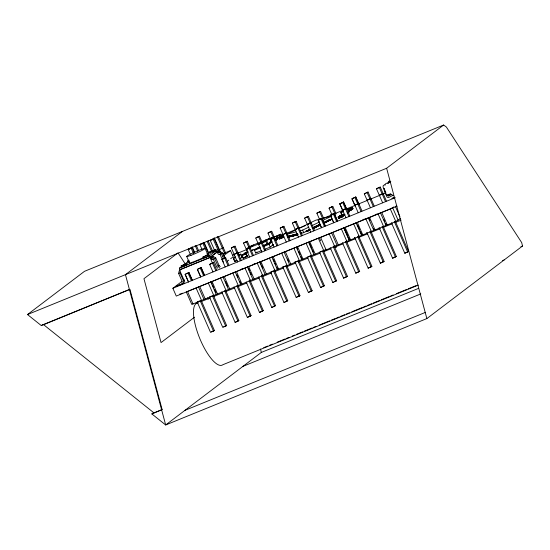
<?xml version="1.0" encoding="UTF-8"?>
<svg xmlns="http://www.w3.org/2000/svg" width="550" height="550" viewBox="0 0 550 550"><rect width="100%" height="100%" fill="white"/><g stroke="black" fill="none" stroke-linecap="round" stroke-linejoin="round"><path stroke-width="0.82" d="M288.489 236.94L289.066 236.548M288.812 236.617C289.802 235.235 287.114 237.077 288.832 236.72M289.101 236.692L288.31 237.325M289.396 236.576L290.366 235.744L290.001 236.417M289.664 236.548L289.41 236.919M290.565 236.273L291.534 235.441L291.17 236.115M290.833 236.246L290.579 236.617M291.968 235.909L292.201 235.311L293.514 234.788L292.689 235.723M292.236 235.881L291.981 236.252M292.572 235.751C295.027 233.276 290.593 236.871 293.604 234.981M293.129 235.606C293.618 234.327 295.226 234.231 293.858 235.414M293.734 235.448L294.69 234.486L293.507 235.166L294.113 235.008M293.975 235.276L292.607 236.211L293.659 235.606M294.298 235.304C294.779 234.025 296.395 233.929 295.027 235.111M294.566 235.276L294.319 235.647M294.903 235.146L295.859 234.183L295.309 234.575M295.467 235.001L295.701 234.403L297.014 233.881L296.196 234.809M295.735 234.974L295.481 235.338M296.072 234.843C298.533 232.361 294.092 235.964 297.103 234.073M296.306 234.671L294.944 235.599L295.989 235.001M296.636 234.692L297 234.018M296.904 234.664L296.649 235.036M297.241 234.541L297.357 234.046M182.043 282.604L181.94 281.002L178.633 273.474L179.183 270.951L180.221 270.16M183.562 282.184L183.459 280.692L180.036 272.896L180.29 272.222M297.839 234.025L297.798 234.389M290.599 236.637C293.549 235.297 286.371 238.047 289.926 236.576M201.946 249.294L199.98 244.812L200.908 243.904M214.562 250.319L210.299 240.611L211.228 239.704M290.352 235.613L288.956 236.692M297.543 234.032L297.357 234.506M151.855 413.93L162.133 409.571L129.951 289.314L41.319 325.586L27.5 314.545L84.501 271.315L443.623 125.029L446.353 127.002L521.702 242.605L522.5 246.042L426.862 318.581L165.674 424.971L151.855 413.93L153.911 412.369M41.319 325.586L42.673 324.555M182.442 231.419L125.441 274.649L165.674 424.971L261.319 352.433L418.502 288.406M194.439 252.917L192.143 247.692L188.258 249.59L190.224 254.066M208.787 254.121L203.871 242.914L199.98 244.812M220.089 252.161L214.184 238.714L210.299 240.611M218.419 250.931L209.667 257.572L180.084 269.624L179.438 268.159L181.459 266.626M182.806 265.609L188.196 261.525M179.438 268.159L209.028 256.107L217.779 249.473L214.665 250.738M188.409 281.944L185.123 274.45L186.003 273.783L188.987 272.566L192.28 280.06M185.123 274.45L188.987 272.566M184.821 282.033L179.499 269.906L209.983 257.489L219.003 250.649L219.663 252.168M223.321 247.72L219.429 249.611M217.793 268.242L216.755 267.135L213.331 259.339L211.709 259.421L211.069 257.957L212.107 257.173L213.517 256.596L215.779 257.971L219.086 265.506L220.199 266.695M223.41 262.089L219.986 254.286L218.364 254.375L217.724 252.911L220.172 251.549L222.434 252.924L228.071 265.781M211.069 257.957L213.517 256.596M217.724 252.911L220.172 251.549M200.626 276.973L197.34 269.472L198.22 268.806L201.204 267.589L204.497 275.082M397.038 206.154L176.282 296.072L172.858 288.282L182.194 281.201M183.459 280.692L184.504 279.909M211.709 259.421L212.754 258.631M197.34 269.472L201.204 267.589M215.779 257.971L213.331 259.339M222.434 252.924L219.986 254.286M212.974 271.934L209.681 264.44L210.533 263.794L213.421 262.618L216.714 270.112M234.616 255.516L231.33 248.022L232.183 247.369L235.07 246.194L238.356 253.688M223.224 254.238L225.617 252.952L218.398 236.514M213.421 262.618L209.681 264.44M231.33 248.022L235.07 246.194M222.936 256.066L230.532 250.635L233.228 256.774L230.677 258.706M225.191 266.956L221.897 259.462L222.75 258.816L225.637 257.641L228.931 265.134M246.833 250.539L243.547 243.045L247.287 241.223L249.59 246.469M225.637 257.641L221.897 259.462M243.547 243.045L247.287 241.223M219.718 268.077L218.048 266.296L219.086 265.506M237.407 261.979L234.114 254.485L234.967 253.839L237.854 252.663L241.147 260.157M258.067 243.313L255.764 238.067L256.616 237.421L259.504 236.246L261.807 241.491M234.114 254.485L237.854 252.663M255.764 238.067L259.504 236.246M227.487 261.133L228.759 260.164M237.421 260.301L234.685 261.415L233.331 258.335L235.345 256.809M247.713 252.189L246.297 248.964L249.391 246.613L269.796 238.301L271.219 241.532L268.125 243.877L266.709 240.653L269.796 238.301M249.624 257.001L246.331 249.508L247.184 248.861L250.071 247.686L253.357 255.179M270.614 239.085L267.981 233.09L268.833 232.444L271.721 231.268L274.354 237.263M238.782 255.647L240.797 254.114L242.151 257.194L240.137 258.72M246.331 249.508L250.071 247.686M267.981 233.09L271.721 231.268M243.169 258.411L241.821 255.331L245.176 252.787L247.913 251.673M242.137 255.551L242.488 254.822L246.599 253.151L246.242 253.873L247.294 256.266L243.189 257.943L242.137 255.551L245.561 254.155M247.926 251.9L244.502 253.296L244.654 253.639L247.211 252.423M234.685 261.415L236.72 260.349M241.821 255.331L245.926 253.66L247.94 252.134M261.841 252.024L258.548 244.53L259.401 243.884L262.288 242.708L265.574 250.202M283.484 235.606L280.197 228.113L283.938 226.291L290.008 240.254M251.639 250.167L251.797 250.525L253.034 249.59M258.548 244.53L262.288 242.708M280.197 228.113L283.938 226.291M320.141 237.442L186.292 291.94L191.778 304.432L326.219 249.645M243.189 257.943L247.803 255.887L247.294 256.266M261.8 250.511L255.681 253.007L254.478 250.271L257.806 247.748L260.102 246.812M270.889 238.947L271.872 237.868L269.748 239.408M243.856 258.129L247.947 256.231M274.058 247.053L270.765 239.559L271.618 238.906L274.505 237.731L277.791 245.224M298.492 237.098L292.414 223.135L293.267 222.489L296.154 221.313L302.225 235.276M270.765 239.559L274.505 237.731M292.414 223.135L296.154 221.313M277.695 236.17L280.493 234.651L277.695 236.17L278.788 235.338M255.681 253.007L257.008 251.996M270.779 238.693L280.947 234.169L281.937 236.411M277.296 237.655L275.316 239.161L275.901 240.488L277.881 238.982L277.296 237.655L274.574 238.769M275.715 238.858L275.481 239.229L276.293 240.185M276.059 239.69L277.716 238.913L277.262 237.882L274.856 238.789M263.656 246.531L269.019 244.351L271.679 242.33M279.111 237.751L282.748 235.991L279.111 237.751L279.565 238.782L283.264 237.174L282.934 237.621L279.531 239.002L278.946 237.683L280.926 236.177L283.649 235.07M282.982 234.582L286.722 232.76L282.982 234.582L286.275 242.076M310.709 232.121L304.631 218.164L305.484 217.511L308.371 216.336L314.442 230.299M279.854 234.994L280.596 236.624L280.892 236.397M304.631 218.164L308.371 216.336M278.946 237.683L282.748 235.991M279.565 238.782L283.326 237.318M279.531 239.002L281.112 237.806M264.859 249.267L270.215 247.087L273.549 244.558L272.016 245.183M319.804 219.931L316.848 213.187L320.588 211.365L323.874 218.859M316.848 213.187L320.588 211.365M332.021 214.954L329.065 208.209L332.805 206.387L336.091 213.881M329.065 208.209L332.805 206.387M321.447 227.734L318.161 220.241L319.041 219.574L322.025 218.357L325.311 225.851M343.035 211.358L339.749 203.864L343.613 201.981L349.745 215.903M27.5 314.545L386.629 168.259L443.623 125.029M318.161 220.241L322.025 218.357M339.749 203.864L343.613 201.981M194.48 317.226L161.054 342.574L143.956 278.692L178.014 252.863L185.46 264.289M333.664 222.757L330.378 215.263L331.258 214.596L334.242 213.379L337.528 220.873M355.252 206.381L351.966 198.887L352.846 198.22L355.829 197.003L359.123 204.497M330.378 215.263L334.242 213.379M351.966 198.887L355.829 197.003M370.439 207.769L364.306 193.854L368.046 192.032L371.339 199.526M341.798 214.954L340.787 212.644L343.475 210.609M364.306 193.854L368.046 192.032M347.593 213.029L349.607 211.502L348.253 208.429L347.586 208.938L347.731 209.275L348.239 208.897L349.284 211.289L348.934 212.011L347.566 212.568M338.119 217.037L340.099 215.531L343.502 214.149L344.087 215.476L342.107 216.975L338.697 218.364L338.119 217.037L341.522 215.648L343.502 214.149M338.697 218.364L342.499 216.673L338.731 218.137L338.284 217.113L341.921 215.353L338.58 216.886M341.646 216.604L343.688 215.772L343.468 214.369L339.769 215.985L340.065 215.758M348.947 209.021L348.652 209.248L352.351 207.632L352.804 208.663L351.209 209.591M382.656 202.792L376.523 188.877L377.376 188.231L380.263 187.055L386.396 200.97M348.363 209.749L352.385 207.412L352.969 208.739L348.941 211.069M338.284 217.113L341.983 215.497M348.755 209.447L350.866 208.759L351.017 210.018L348.975 210.849M338.731 218.137L339.096 218.061M358.676 203.431L354.936 205.253L358.676 203.431L361.962 210.925M376.523 188.877L380.263 187.055M342.437 216.528L342.141 216.755L341.688 215.724M351.017 210.018L351.319 209.791L348.659 211.049M370.893 198.454L367.152 200.276L370.893 198.454L374.179 205.947M382.25 194.123L383.109 193.476L379.369 195.298L382.25 194.123L385.543 201.616M400.647 218.439L395.801 221.471L326.102 249.886L320.616 237.394L390.321 208.979L393.924 206.889M384.828 184.663L383.274 185.611A3.245 1.024 67.8 0 0 383.797 189.145L385.303 192.576A2.963 0.935 67.8 0 0 386.368 194.315L387.31 195.339L387.764 194.989L388.197 195.979L391.318 194.604M388.197 195.979L390.961 194.322M199.423 301.022L197.182 301.929L210.567 332.413L214.431 330.529L201.396 300.829M326.081 249.26L324.809 250.222L326.102 249.886M211.64 296.044L209.399 296.959L222.784 327.436L226.648 325.552L213.613 295.852M221.746 291.919L235.125 322.396L238.865 320.574L225.83 290.874M235.125 322.396L238.865 320.574M233.963 286.942L247.342 317.419L251.082 315.597L238.04 285.904M247.342 317.419L251.082 315.597M246.18 281.964L259.559 312.448L263.299 310.619L249.92 280.143M259.559 312.448L263.299 310.619M258.397 276.987L271.776 307.471L275.516 305.649L262.137 275.165M271.776 307.471L275.516 305.649M270.614 272.016L283.993 302.493L287.732 300.671L274.312 269.974M283.993 302.493L287.732 300.671M282.831 267.039L296.209 297.516L297.062 296.869M296.209 297.516L299.949 295.694L286.571 265.21M295.048 262.061L308.426 292.538L309.279 291.892M308.426 292.538L312.166 290.716L298.788 260.239M307.264 257.084L320.643 287.561L321.496 286.914M320.643 287.561L324.383 285.739L311.004 255.262M319.481 252.106L332.86 282.59L333.712 281.937M332.86 282.59L336.6 280.761L323.221 250.284M330.22 247.72L343.599 278.204L344.486 277.53M343.599 278.204L347.462 276.32L334.084 245.836M342.437 242.742L355.816 273.226L356.703 272.553M355.816 273.226L359.679 271.343L346.301 240.859M354.777 237.71L368.156 268.187L371.896 266.365L358.518 235.888M368.156 268.187L371.896 266.365M366.994 232.732L380.373 263.209L384.113 261.387L370.734 230.911M380.373 263.209L384.113 261.387M379.115 227.583L392.59 258.232L396.33 256.41L383.295 226.717M392.59 258.232L396.33 256.41M391.428 222.778L404.807 253.261L408.547 251.433L395.512 221.739M404.807 253.261L408.547 251.433M289.245 236.156L289.781 235.764L288.606 236.438L289.211 236.28M290.407 235.854L290.943 235.462L289.774 236.136L290.379 235.978M301.146 233.056L301.682 232.664L301.118 233.186M181.837 266.606C181.019 267.974 191.214 262.687 185.295 264.969M203.692 257.799C202.579 259.153 212.204 254.492 207.886 255.881M293.15 235.95L293.37 235.434M297.096 234.204L297.701 234.046M188.829 261.518L187.88 262.13L189.337 261.752M210.65 252.622C207.556 254.636 217.745 250.298 214.961 250.759M189.042 260.219L187.454 261.154L188.904 260.782M295.989 229.866L286.935 234.3L296.01 231.873M299.007 228.387L315.611 220.254L331.712 215.951M287.231 234.988L288.131 237.036L289.644 236.294M394.096 197.251L391.902 198.543L394.763 197.587M288.592 236.204L289.183 235.916M291.521 235.311L290.125 236.39M288.234 237.133L288.757 236.878M288.269 237.249L290.269 236.39L288.874 237.181M292.201 235.345L290.943 235.833L292.126 235.153L291.294 236.087M290.043 236.878L291.087 236.273M291.363 236.321C296.278 234.492 288.344 237.985 292.49 235.909M295.941 234.376L294.676 234.864L295.281 234.706M291.445 236.514L294.002 235.421M292.607 236.211L295.171 235.118L293.776 235.909L294.827 235.304M293.776 235.909L296.34 234.816M294.944 235.599L297.509 234.506L296.113 235.297L297.158 234.699M296.113 235.297L297.722 234.548M301.104 232.952L301.778 232.856M297.804 234.644L297.199 234.802L297.818 234.733M306.529 231.131C305.339 231.385 307.622 229.756 307.876 230.704M308.722 230.065L308.309 229.941L309.897 229.35M313.548 227.734C312.262 228.002 314.951 226.208 314.889 227.397M315.741 226.669C314.648 225.383 318.257 226.6 317.295 226.366M317.934 225.61C316.683 225.871 319.254 224.104 319.323 225.266M324.094 222.303L325.531 221.678L325.896 222.083M326.288 221.238L327.724 220.619L328.157 220.969M328.481 220.179C329.368 218.419 330.983 220.674 330.454 220M306.192 231.199L307.622 230.581M308.385 230.141L309.856 229.515M313.211 227.803L314.566 226.985M315.404 226.744L316.759 225.926M317.597 225.679L319.069 225.06L318.636 224.943M325.215 221.76L325.648 221.877L324.177 222.496M306.116 231.007L306.804 231.192L307.704 230.409M308.309 229.941L310.131 229.577M313.136 227.611L313.816 227.796L314.889 227.143M315.329 226.545L317.199 226.277M317.522 225.486L319.392 225.218M324.397 222.228L325.964 222.035M326.583 221.169L328.109 220.873M328.776 220.11L330.303 219.814M308.894 230.209L310.097 229.79M317.116 226.394L315.975 226.944L317.639 226.497M318.106 225.754L319.557 225.5M324.686 222.564L326.404 222.248L326.067 222.117M308.351 230.759C304.446 231.976 309.657 231.179 308.089 230.821M315.37 227.363C311.465 228.58 316.669 227.782 315.102 227.425M317.556 226.304L316.161 226.916L316.498 227.047M319.749 225.239C315.851 226.456 321.056 225.658 319.488 225.308M326.329 222.056L324.933 222.667L326.404 222.248M328.522 220.997C324.617 222.214 329.828 221.416 328.261 221.059M330.715 219.931L329.312 220.55L330.474 220.117M300.142 230.766L302.617 230.106L308.749 227.157M311.816 225.686L319.481 222.001M322.548 220.522L331.746 216.102M301.345 233.502L309.183 230.264M313.019 228.422L320.684 224.737M323.654 222.901L323.737 223.272L332.179 219.209M206.883 253.914L209.997 252.643M216.088 251.886L219.003 250.649M129.154 289.637L43.436 324.555L153.972 412.899L162.133 409.571M224.572 252.966L230.532 250.635M223.362 253.873L225.617 252.952M178.633 273.474L180.036 272.896M250.566 246.558L253.633 245.314L253.474 244.956L250.381 247.301L250.539 247.658L247.479 248.903M266.64 240.013L268.936 239.078M269.603 238.789L280.947 234.169M270.277 238.81L271.982 238.116M246.297 248.964L266.709 240.653M232.471 255.337L234.85 254.361M238.026 253.069L246.764 249.514M281.703 235.283L283.291 234.63M286.468 233.337L295.996 229.46M299.173 228.161L305.525 225.576M322.994 218.46L331.732 214.899M334.909 213.606L342.849 210.375M346.026 209.083L354.764 205.521M357.94 204.229L367.469 200.344M370.645 199.052L379.376 195.491M383.35 193.875L385.729 192.906M346.197 209.261L348.253 208.429M280.534 236.479L283.257 235.373M274.539 238.989L277.262 237.882M280.596 236.624L283.614 235.29M352.385 207.412L348.583 209.096L352.351 207.632M343.516 211.303L341.461 212.135L341.612 212.479M270.518 241.154L271.762 240.941M274.416 239.559L275.777 239.009M279.599 237.456L278.568 238.171M280.087 237.249L282.129 236.417M340.787 212.644L343.53 211.53M348.143 209.873L350.866 208.759M269.857 242.089L271.219 241.532M238.741 254.952L240.797 254.114M276.121 239.834L277.42 239.133M281.793 237.524L283.834 236.692M351.443 209.22L352.804 208.663M238.755 255.186L240.783 254.588L241.828 256.981L241.478 257.702M350.921 209.571L352.969 208.739M263.161 245.561L272.346 241.821M349.278 210.623L351.319 209.791M387.901 194.886L390.28 193.916M235.373 257.269L234.004 257.826L233.647 258.555L234.699 260.947M251.797 250.525L259.449 247.411M267.444 244.152L264.041 245.541L263.883 245.183M387.31 195.339L390.686 193.992L392.397 195.064A2.963 0.935 67.8 0 0 393.291 195.442M233.331 258.335L235.386 257.503M244.654 253.639L248.077 252.244M254.478 250.271L260.597 247.775M347.552 212.341L349.607 211.502M339.769 215.985L343.468 214.369M343.496 214.933L344.864 214.376M343.509 215.167L344.877 214.61M342.045 216.308L344.087 215.476M172.858 288.282L395.203 197.711M362.959 219.649L364.396 219.065M375.176 214.679L376.612 214.087M241.416 269.177L242.859 268.593M253.633 264.206L255.076 263.615M271.336 271.721L273.494 270.841L286.88 301.317M283.553 266.743L285.711 265.863L299.097 296.34M295.769 261.766L297.928 260.886L311.314 291.363M307.986 256.788L310.145 255.908L323.531 286.385M320.203 251.811L322.362 250.931L335.748 281.414M196.061 303.676L198.447 302.706M200.826 301.737L210.368 297.853M213.544 296.553L222.289 292.992M225.466 291.699L235.008 287.815M238.184 286.516L246.929 282.954M250.106 281.662L259.641 277.778M262.824 276.485L271.569 272.924M274.746 271.624L283.491 268.063M286.667 266.771L295.412 263.209M298.588 261.91L308.124 258.026M311.307 256.733L320.052 253.172M324.026 251.556L331.176 248.641M334.352 247.342L343.097 243.781M347.071 242.165L355.816 238.604M358.992 237.311L367.737 233.75M370.913 232.451L380.456 228.566M382.841 227.597L392.377 223.712M395.553 222.413L401.115 220.151M345.228 277.228L347.462 276.32M357.445 272.25L359.679 271.343M211.447 331.739L214.431 330.529M223.664 326.769L226.648 325.552M297.784 296.574L299.949 295.694M310.001 291.596L312.166 290.716M322.218 286.619L324.383 285.739M334.434 281.648L336.6 280.761M263.697 347.696L267.664 346.081M269.252 345.434L272.429 344.142M277.193 342.203L285.127 338.965M286.715 338.319L289.101 337.349M292.277 336.057L294.656 335.087M296.244 334.441L302.596 331.856M304.184 331.21L312.118 327.972M313.706 327.326L316.092 326.356M319.268 325.064L329.587 320.856M331.176 320.21L335.143 318.594M336.731 317.948L339.109 316.979M340.697 316.332L344.671 314.717M346.259 314.071L349.436 312.771M351.814 311.802L362.134 307.601M363.722 306.955L366.101 305.986M367.689 305.339L371.663 303.717M373.251 303.071L379.596 300.486M381.184 299.839L389.125 296.608M390.713 295.962L393.099 294.986M396.268 293.693L406.594 289.493M408.176 288.846L416.116 285.608M418.378 285.086L222.86 364.726A33.447 10.581 67.8 0 1 199.904 338.786A33.447 10.581 67.8 0 1 197.312 303.077M520.912 246.689L522.5 246.042M242.962 366.355L420.791 293.92M502.556 260.611L504.144 259.964M184.999 410.314L425.542 312.331M213.613 251.268L214.342 250.979M182.559 293.184L180.833 293.837M392.48 195.442L392.947 195.326L388.843 197.45A1.616 1.526 52.8 0 1 386.774 196.556L385.584 193.847A2.963 0.935 67.8 0 1 384.945 191.214M396.571 206.016L395.533 206.326M288.131 237.036L297.213 234.609M292.332 235.235L292.937 235.077M293.494 234.933L294.099 234.774M294.663 234.623L295.268 234.472M295.831 234.321L296.436 234.163M294.772 234.678L294.085 234.644M289.369 236.472L289.974 236.314M290.538 236.17L291.143 236.012M291.94 235.806L292.545 235.647M293.109 235.496L293.714 235.345M294.278 235.194L294.882 235.036M295.439 234.891L296.044 234.733M296.608 234.589L297.213 234.431M297.275 234.994L297.88 234.836M329.697 219.821L328.556 220.371M327.724 220.619L328.089 221.024M327.504 220.887L326.363 221.437M329.656 220.681L329.175 220.639L330.206 219.89M327.463 221.739L326.941 221.636L328.329 221.258M325.27 222.798L324.748 222.702M320.127 224.544L319.708 224.428L320.396 224.613M318.952 224.861L319.021 225.06M318.691 225.988L318.168 225.885M314.304 228.106L313.782 228.009L315.171 227.624M309.141 230.312L309.485 230.443L308.962 230.34M307.292 231.509L306.811 231.468L307.938 230.643M180.228 294.023L179.761 294.037M214.184 238.714L212.541 239.167L213.297 239.387L218.542 251.336M203.871 242.914L202.221 243.375L202.978 243.588L207.57 254.045M192.143 247.692L190.499 248.146L191.256 248.366L193.552 253.591M329.594 219.636L330.241 219.876M316.442 226.009L316.972 226.105M314.249 227.067L314.779 227.171M219.134 252.34L221.396 253.715L223.706 258.988M212.479 257.386L214.741 258.761L218.048 266.296M388.149 183.315L387.75 183.377L390.796 181.569L386.059 183.494A1.629 1.54 52.8 0 0 385.172 185.151M207.343 297.866L208.271 299.289M395.505 206.731L399.96 216.879M392.686 207.824L398.172 220.316M384.519 189.516L385.419 191.572M390.321 208.979L395.801 221.471M394.316 221.602L407.694 252.086M379.411 187.701L382.374 194.446M381.755 212.472L387.241 224.964M383.934 219.677L384.622 221.238M385.646 223.575L386.334 225.143M380.469 212.802L385.956 225.294M378.104 213.957L383.584 226.449M370.033 199.1L373.326 206.594M382.099 226.579L395.478 257.063M367.194 192.679L370.157 199.423M369.538 217.442L375.024 229.934M368.974 218.405L370.006 220.749M373.429 228.553L374.117 230.113M368.252 217.779L373.739 230.271M365.888 218.934L371.367 231.426M355.706 197.065L358.992 204.559M354.949 197.677L361.109 211.571M369.882 231.557L383.261 262.034M352.089 198.832L358.222 212.747M366.774 232.623L367.462 234.183M357.321 222.42L362.808 234.912M350.405 208.917L350.982 210.238M357.445 224.943L359.501 229.625M360.188 231.186L361.9 235.091M356.036 222.757L361.522 235.249M353.671 223.912L359.15 236.404M343.489 202.042L346.775 209.536M342.732 202.654L348.893 216.549M357.665 236.534L371.044 267.011M339.873 203.803L346.005 217.724M354.558 237.6L355.245 239.161M341.103 212.864L341.894 214.658M341.522 215.648L342.107 216.975M345.104 227.397L350.591 239.889M344.884 229.137L347.971 236.163M348.652 237.724L349.683 240.068M343.819 227.734L349.305 240.226M343.764 227.776L349.243 240.268M331.952 207.034L335.239 214.528M341.392 228.931L346.878 241.423M334.118 213.441L337.404 220.935M333.355 214.053L336.648 221.547M345.421 241.532L358.799 272.009M330.502 215.208L333.788 222.702M332.832 232.416L338.319 244.908M331.547 232.753L337.026 245.245M335.734 245.877L336.421 247.438M319.736 212.011L322.692 218.756M334.538 245.74L335.225 247.308M329.175 233.908L334.661 246.4M321.901 218.419L325.188 225.913M321.138 219.024L324.431 226.524M333.204 246.51L346.582 276.987M318.285 220.179L321.571 227.673M319.674 238.508L320.698 240.852M318.368 238.308L323.847 250.8M307.519 216.989L313.589 230.945M309.808 241.794L315.288 254.286M309.581 243.54L311.644 248.222M312.324 249.782L313.356 252.127M308.516 242.131L314.002 254.623M302.617 230.106L303.82 232.843M306.151 243.286L311.63 255.778M295.302 221.959L301.373 235.923M297.591 246.771L303.071 259.263M297.028 247.734L297.708 249.294M298.739 251.639L300.107 254.76M300.795 256.321L301.826 258.665M296.299 247.108L301.785 259.6M293.934 248.263L299.413 260.755M283.085 226.937L289.156 240.9M295.006 261.848L295.687 263.409M282.514 236.369L282.968 237.394M282.349 236.294L282.934 237.621M279.4 235.476L280.163 237.222M285.374 251.749L290.854 264.241M287.547 258.954L288.578 261.298M284.082 252.086L289.568 264.577M281.717 253.241L287.196 265.732M270.868 231.914L273.494 237.909M273.653 238.384L276.939 245.877M282.789 266.826L283.47 268.386M269.019 244.351L270.215 247.087M265.877 240.322L265.719 239.965L262.625 242.309L262.783 242.674L265.843 241.423L266.942 243.932M273.157 256.726L278.637 269.218M273.274 259.249L274.306 261.587M274.993 263.154L275.674 264.715M276.705 267.053L277.393 268.613M271.865 257.063L277.351 269.555M269.5 258.218L274.979 270.71M258.651 236.892L260.947 242.137M261.436 243.354L264.722 250.855M260.941 261.704L266.42 274.196M260.033 261.882L261.058 264.227M261.745 265.788L262.776 268.125M259.648 262.034L265.134 274.526M257.283 263.189L262.762 275.681M262.096 274.952L262.776 276.512M246.434 241.869L248.731 247.115M249.219 248.332L252.505 255.826M261.278 275.811L274.663 306.295M245.926 253.66L247.28 256.74M248.724 266.681L254.203 279.173M248.497 268.421L249.528 270.765M250.216 272.326L251.24 274.663M247.431 267.011L252.917 279.503M245.066 268.166L250.546 280.658M249.879 279.929L250.559 281.49M234.218 246.847L237.174 253.591M237.002 253.309L240.288 260.803M249.061 280.789L262.446 311.272M236.507 271.659L241.986 284.144M236.968 274.959L237.999 277.303M239.711 281.201L240.742 283.546M235.214 271.989L240.701 284.481M217.181 236.438L224.73 253.626M232.849 273.144L238.329 285.636M224.153 255.475L225.5 258.548M236.844 285.766L250.229 316.243M214.184 237.662L220.413 251.859M224.29 276.629L229.769 289.121M208.079 240.714L212.671 251.171M225.438 281.497L227.494 286.179M222.998 276.966L228.484 289.458M207.192 241.388L211.454 251.103M220.633 278.121L226.112 290.613M204.194 242.612L208.78 253.069M209.983 257.489L215.854 270.758M224.627 290.744L238.012 321.221M209.028 256.107L209.667 257.572M196.357 245.492L198.653 250.718M212.073 281.607L217.553 294.099M211.166 281.786L212.19 284.13M212.877 285.691L213.565 287.251M214.589 289.596L215.964 292.717M195.14 245.417L197.766 251.391M210.781 281.944L216.212 294.477M208.361 283.14L213.84 295.632M192.143 246.641L194.762 252.615M201.08 267.651L204.366 275.144M200.324 268.262L203.61 275.756M212.383 295.742L225.761 326.219M197.464 269.418L200.757 276.911M186.697 256.438L189.778 263.457M199.794 286.626L205.281 299.118M198.509 286.962L203.995 299.454M196.144 288.118L201.623 300.609M188.863 272.628L192.149 280.122M188.107 273.24L191.393 280.734M200.166 300.719L213.544 331.196M185.247 274.388L188.54 281.889M187.577 291.603L193.064 304.095M386.629 168.259L426.862 318.581M260.521 348.996L261.319 352.433M385.832 192.472A1.347 0.426 67.8 0 1 385.722 192.232M384.161 188.636A1.884 0.598 67.8 0 1 384.092 188.409M388.754 195.518A1.347 0.426 67.8 0 1 388.348 195.346M388.541 182.373A1.629 1.54 52.8 0 1 388.582 181.961M388.644 181.768A1.629 1.54 52.8 0 1 389.448 180.923M384.216 188.829A1.368 0.433 67.8 0 1 384.051 188.471M207.144 254.657A10.601 0.853 -23.7 0 1 207.921 255.021M203.246 257.613A10.601 0.853 -23.7 0 1 192.5 262.199A10.601 0.853 -23.7 0 1 189.296 262.611M189.31 248.71L188.251 249.59L189.571 248.387L189.31 248.71M181.122 265.925L187.083 263.416L181.122 265.925M202.943 257.036L208.911 254.526L202.943 257.036M176.495 286.076L180.146 284.969L184.161 282.858L176.495 286.076M209.399 252.141L215.366 249.631L209.399 252.141M296.051 228.958L295.199 229.604L298.939 227.782L296.051 228.958M308.268 223.981L307.416 224.627L311.156 222.805L308.268 223.981M343.571 209.577L342.719 210.231L346.459 208.402L343.571 209.577M191.056 255.303A9.976 0.797 -23.7 0 0 204.964 248.524A9.976 0.797 -23.7 0 0 191.469 253.619A9.976 0.797 -23.7 0 0 191.056 255.303"/></g></svg>
